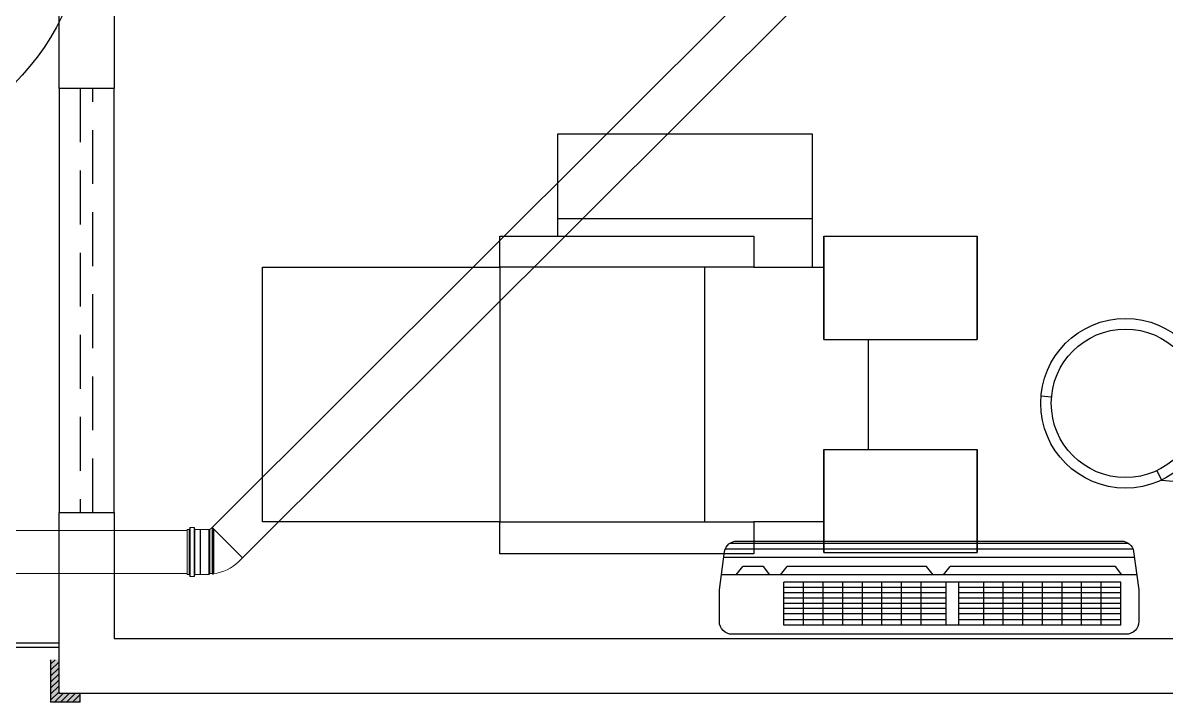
# Model space of a CAD drawing. Header units: millimetres. Extents: x 1573 to 2177, y 1587 to 1932.
# Drawn here: x 1900.088 to 1904.134, y 1903.527 to 1905.93 of the extents above; entities that cross this region are included whole.
import ezdxf

# ---------------------------------------------------------------- set-up
doc = ezdxf.new("R2010")
doc.units = ezdxf.units.MM
doc.header["$LTSCALE"] = 0.03
doc.linetypes.add('HIDDEN', pattern=[9.525, 6.35, -3.175])
for name, color, linetype in [('-HIDRO', 8, 'Continuous'), ('A-PEN-C', 4, 'Continuous'), ('Tinterno', 9, 'Continuous')]:
    doc.layers.add(name, color=color, linetype=linetype)
doc.layers.add('TigreCad', color=2, linetype='Continuous', lineweight=13)

# ---------------------------------------------------------------- blocks, each defined once
blk = doc.blocks.new('j4n100p')
at = {"layer": 'TigreCad'}
for p, q in [((54.7, 56.7), (54.5, 54.2)), ((65.1, 57.7), (55.7, 57.7)), ((55.7, 56.7), (55.7, -56.6)), ((65.1, 56.7), (65.1, -56.6)), ((66.1, 56.9), (66.9, 54)), ((9.8, 50.8), (9.9, 52.3)), ((9.8, 50.8), (9.8, 0)), ((12.9, 52.3), (9.9, 52.3)), ((9.9, 52.3), (9.9, 0)), ((13, 50.8), (12.9, 52.3)), ((12.9, 52.3), (12.9, 0)), ((19.2, 50.8), (13, 50.8)), ((13, 50.8), (13, 0)), ((21.4, 53), (19.2, 50.8)), ((41.1, 53), (21.4, 53)), ((21.4, 53), (21.4, -53)), ((41.4, 53.2), (41.1, 53)), ((41.1, 53), (41.1, -53)), ((53.5, 53.2), (41.4, 53.2)), ((41.4, 53.2), (41.4, -53.3)), ((72.3, 53.2), (67.9, 53.2)), ((72.3, 53.2), (72.3, -53.3)), ((-48.8, 23.1), (-58.1, 13.7)), ((9.8, -54.2), (9.8, 0)), ((13, -56), (13, 0)), ((19.1, -52.8), (13.7, -58.1)), ((21.4, -53), (21.2, -52.8)), ((41.1, -53), (21.4, -53)), ((41.4, -53.3), (41.1, -53)), ((53.5, -53.3), (41.4, -53.3)), ((72.3, -53.3), (67.9, -53.3)), ((54.7, -56.7), (54.5, -54.2)), ((65.1, -57.6), (55.7, -57.6)), ((66.1, -56.9), (66.9, -54))]:
    blk.add_line(p, q, dxfattribs=at)
for centre, radius, start, end in [((53.5, 54.2), 1, 270, 355), ((55.7, 56.7), 1, 90, 175), ((65.1, 56.7), 1, 15, 90), ((67.9, 54.2), 1, 195, 270), ((20.1, -45.8), 97.2, 96.0987, 135), ((20.1, -53.8), 1.5, 45, 135), ((53.5, -54.2), 1, 5, 90), ((67.9, -54.2), 1, 90, 165), ((55.7, -56.6), 1, 185, 270), ((65.1, -56.6), 1, 270, 345)]:
    blk.add_arc(centre, radius, start, end, dxfattribs=at)
at = {"layer": 'Tinterno'}
for p, q in [((19.2, 50.8), (19.2, -52.7)), ((54.4, 53.2), (54.4, -53.3)), ((67.1, 53.2), (67.1, -53.3)), ((13.7, -58.1), (-58.1, 13.7)), ((9.9, -54.3), (9.9, 0)), ((12.9, -53.3), (12.9, 0))]:
    blk.add_line(p, q, dxfattribs=at)

msp = doc.modelspace()

# ---------------------------------------------------------------- hatches: boundary and pattern name
at = {"layer": '-HIDRO'}
h = msp.add_hatch(color=256, dxfattribs=at)
h.dxf.hatch_style = 1
h.paths.add_polyline_path([(1900.1858, 1903.5276), (1900.2158, 1903.5572), (1900.2158, 1903.6772), (1900.1858, 1903.6772)])
h.paths.add_polyline_path([(1900.1858, 1903.5272), (1900.2908, 1903.5272), (1900.2908, 1903.5572), (1900.2158, 1903.5572)])

# ---------------------------------------------------------------- linework, layer by layer
for p, q in [((1900.2158, 1905.6978), (1900.2158, 1908.0168)), ((1900.4108, 1908.0168), (1900.4108, 1905.6978)), ((1900.2158, 1905.6978), (1900.2158, 1904.1983)), ((1900.4108, 1905.6978), (1900.2158, 1905.6978)), ((1900.4108, 1904.1983), (1900.4108, 1905.6978)), ((1901.9815, 1905.1748), (1901.9815, 1905.5375)), ((1901.9815, 1905.5375), (1902.8813, 1905.5375)), ((1902.8813, 1905.5375), (1902.8813, 1905.0652)), ((1901.9815, 1905.2376), (1902.8813, 1905.2376)), ((1901.7753, 1905.0652), (1901.7753, 1904.1655)), ((1902.675, 1905.0652), (1901.7753, 1905.0652)), ((1902.4998, 1905.0652), (1902.4998, 1904.1655)), ((1900.2158, 1903.5572), (1900.2158, 1904.1983)), ((1900.2158, 1904.1983), (1900.4108, 1904.1983)), ((1900.4108, 1904.1983), (1900.4108, 1903.7522)), ((1901.7753, 1904.1655), (1902.675, 1904.1655)), ((1899.616, 1903.7372), (1900.2158, 1903.7372)), ((1900.4108, 1903.7522), (1906.1794, 1903.7522)), ((1899.616, 1903.7222), (1900.2158, 1903.7222)), ((1900.1858, 1903.6772), (1900.1858, 1903.5272)), ((1900.1858, 1903.6614), (1900.2017, 1903.6772)), ((1900.1858, 1903.6402), (1900.2158, 1903.6701)), ((1900.1858, 1903.6189), (1900.2158, 1903.6489)), ((1900.1858, 1903.5977), (1900.2158, 1903.6277)), ((1900.1858, 1903.5765), (1900.2158, 1903.6065)), ((1900.1858, 1903.5553), (1900.2158, 1903.5853)), ((1900.1858, 1903.5341), (1900.2158, 1903.5641)), ((1900.2908, 1903.5272), (1900.1858, 1903.5272)), ((1900.2002, 1903.5272), (1900.2302, 1903.5572)), ((1906.1794, 1903.5572), (1900.2158, 1903.5572)), ((1900.2214, 1903.5272), (1900.2514, 1903.5572)), ((1900.2426, 1903.5272), (1900.2726, 1903.5572)), ((1900.2638, 1903.5272), (1900.2908, 1903.5543)), ((1900.285, 1903.5272), (1900.2908, 1903.5331)), ((1900.2908, 1903.5272), (1900.2908, 1903.5572))]:
    msp.add_line(p, q, dxfattribs=at)
at = {"layer": '-HIDRO', "linetype": 'HIDDEN'}
for p, q in [((1900.2908, 1905.6978), (1900.2908, 1904.1983)), ((1900.3358, 1904.1983), (1900.3358, 1905.6978))]:
    msp.add_line(p, q, dxfattribs=at)
at = {"layer": '-HIDRO', "linetype": 'Continuous', "extrusion": (0, 0, -1)}
for p, q in [((1903.7285, 1904.6062), (1903.691, 1904.6094)), ((1904.1016, 1904.3466), (1904.1175, 1904.3128)), ((1904.1175, 1904.3128), (1904.1584, 1904.3093))]:
    msp.add_line(p, q, dxfattribs=at)
at = {"layer": '-HIDRO', "ltscale": 0.5}
for p, q in [((1904.0164, 1904.0685), (1902.5738, 1904.0685)), ((1904.0013, 1904.0882), (1902.5889, 1904.0882)), ((1904.0217, 1904.0388), (1902.5685, 1904.0388)), ((1904.0302, 1903.9771), (1902.56, 1903.9771)), ((1902.6128, 1903.9771), (1902.636, 1904.0073)), ((1902.7088, 1904.0073), (1902.636, 1904.0073)), ((1902.7319, 1903.9771), (1902.7088, 1904.0073)), ((1902.7696, 1903.9771), (1902.7928, 1904.0073)), ((1903.2863, 1904.0073), (1902.7928, 1904.0073)), ((1903.3095, 1903.9771), (1903.2863, 1904.0073)), ((1903.3462, 1903.9771), (1903.3694, 1904.0073)), ((1903.9542, 1904.0073), (1903.3694, 1904.0073)), ((1903.9774, 1903.9771), (1903.9542, 1904.0073)), ((1903.5575, 1903.9516), (1902.7815, 1903.9516)), ((1902.7815, 1903.7989), (1902.7815, 1903.9516)), ((1903.3551, 1903.9328), (1902.7815, 1903.9328)), ((1902.8509, 1903.7989), (1902.8509, 1903.9516)), ((1902.9202, 1903.7989), (1902.9202, 1903.9516)), ((1902.9896, 1903.7989), (1902.9896, 1903.9516)), ((1903.0589, 1903.7989), (1903.0589, 1903.9516)), ((1903.1283, 1903.7989), (1903.1283, 1903.9516)), ((1903.1976, 1903.7989), (1903.1976, 1903.9516)), ((1903.267, 1903.7989), (1903.267, 1903.9516)), ((1903.3551, 1903.7989), (1903.3551, 1903.9516)), ((1903.4001, 1903.7989), (1903.4001, 1903.9516)), ((1903.9736, 1903.9328), (1903.4001, 1903.9328)), ((1903.4882, 1903.7989), (1903.4882, 1903.9516)), ((1903.5575, 1903.7989), (1903.5575, 1903.9516)), ((1903.9736, 1903.9516), (1903.5575, 1903.9516)), ((1903.6269, 1903.7989), (1903.6269, 1903.9516)), ((1903.6962, 1903.7989), (1903.6962, 1903.9516)), ((1903.7656, 1903.7989), (1903.7656, 1903.9516)), ((1903.8349, 1903.7989), (1903.8349, 1903.9516)), ((1903.9043, 1903.7989), (1903.9043, 1903.9516)), ((1903.9736, 1903.7989), (1903.9736, 1903.9516)), ((1903.3551, 1903.9141), (1902.7815, 1903.9141)), ((1903.3551, 1903.8954), (1902.7815, 1903.8954)), ((1903.9736, 1903.9141), (1903.4001, 1903.9141)), ((1903.9736, 1903.8954), (1903.4001, 1903.8954)), ((1903.3551, 1903.8766), (1902.7815, 1903.8766)), ((1903.3551, 1903.8579), (1902.7815, 1903.8579)), ((1903.9736, 1903.8766), (1903.4001, 1903.8766)), ((1903.9736, 1903.8579), (1903.4001, 1903.8579)), ((1903.3551, 1903.8397), (1902.7815, 1903.8397)), ((1903.3551, 1903.8188), (1902.7815, 1903.8188)), ((1903.9736, 1903.8397), (1903.4001, 1903.8397)), ((1903.9736, 1903.8188), (1903.4001, 1903.8188)), ((1903.5575, 1903.7989), (1902.7815, 1903.7989)), ((1903.9736, 1903.7989), (1903.5575, 1903.7989))]:
    msp.add_line(p, q, dxfattribs=at)
at = {"layer": '-HIDRO'}
for points in [[(1901.7753, 1905.0652), (1901.7753, 1905.1748), (1902.675, 1905.1748), (1902.675, 1905.0652)], [(1902.923, 1904.8098), (1902.923, 1905.1748), (1903.4656, 1905.1748), (1903.4656, 1904.8098)], [(1902.923, 1905.1748), (1902.923, 1904.8098), (1903.4656, 1904.8098), (1903.4656, 1905.1748)], [(1901.7753, 1904.1655), (1900.9356, 1904.1655), (1900.9356, 1905.0652), (1901.7753, 1905.0652)], [(1902.675, 1905.0652), (1902.923, 1905.0652)], [(1903.0798, 1904.8098), (1903.0798, 1904.4209)], [(1902.923, 1904.4209), (1902.923, 1904.0559), (1903.4656, 1904.0559), (1903.4656, 1904.4209)], [(1902.923, 1904.0559), (1902.923, 1904.4209), (1903.4656, 1904.4209), (1903.4656, 1904.0559)], [(1902.675, 1904.1655), (1902.675, 1904.0521), (1901.7753, 1904.0521), (1901.7753, 1904.1655)], [(1902.923, 1904.1655), (1902.675, 1904.1655)]]:
    msp.add_lwpolyline(points, dxfattribs=at)
at = {"layer": '-HIDRO', "ltscale": 0.5}
msp.add_lwpolyline([(1903.9745, 1904.0971, -0.36397), (1904.0188, 1904.0599), (1904.0374, 1903.9246), (1904.0374, 1903.8121, -0.414214), (1903.9924, 1903.7672), (1902.5978, 1903.7672, -0.414214), (1902.5528, 1903.8121), (1902.5528, 1903.9246), (1902.5714, 1904.0599, -0.36397), (1902.6157, 1904.0971)], format="xyb", close=True, dxfattribs=at)
at = {"layer": '-HIDRO', "linetype": 'Continuous'}
for radius in [0.3, 0.2625]:
    msp.add_circle((1903.9901, 1904.5842), radius, dxfattribs=at)
at = {"layer": 'A-PEN-C'}
msp.add_circle((1899.4412, 1906.3297), 0.8703, dxfattribs=at)
at = {"layer": 'TigreCad', "ltscale": 100}
for p, q in [((1904.4705, 1907.8461), (1900.7573, 1904.1454)), ((1904.5781, 1907.7382), (1900.8649, 1904.0375)), ((1895.3718, 1904.1344), (1900.6694, 1904.1344)), ((1895.3718, 1903.982), (1900.6694, 1903.982))]:
    msp.add_line(p, q, dxfattribs=at)

# ---------------------------------------------------------------- block references
at = {"layer": 'TigreCad', "ltscale": 100, "xscale": 0.00149965155, "yscale": 0.00149965155, "zscale": 0.00149965155, "rotation": 179.9999999999217}
msp.add_blockref('j4n100p', (1900.7778, 1904.0582), dxfattribs=at)

doc.saveas('drawing.dxf')
